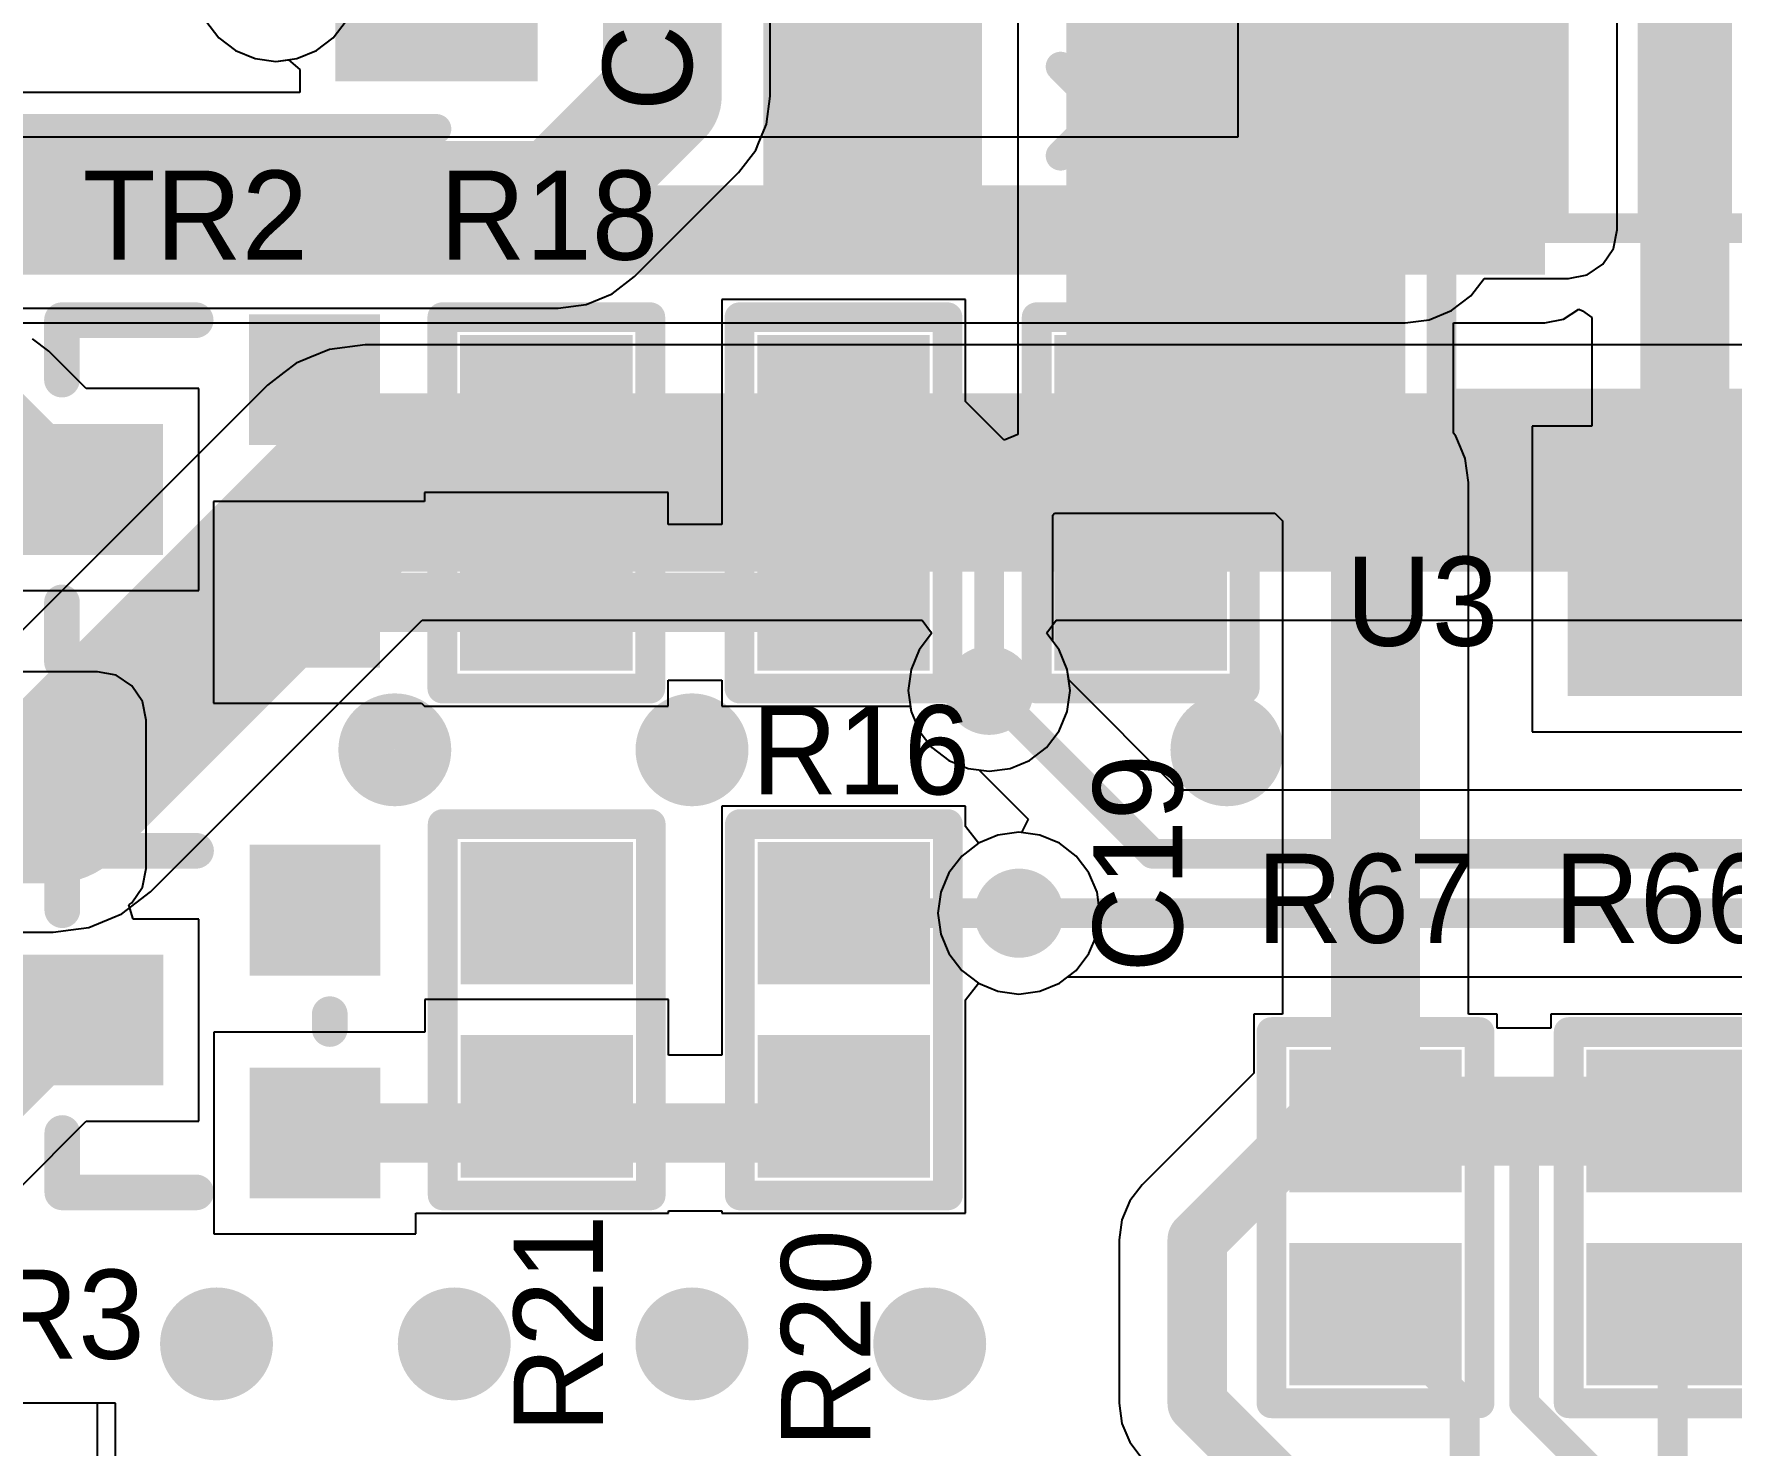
# Model space of a CAD drawing. Extents: x 1012 to 1122, y 1012 to 1122.
# Drawn here: x 1050.51 to 1065.01, y 1091.84 to 1103.91 of the extents above; entities that cross this region are included whole.
import ezdxf

# ---------------------------------------------------------------- set-up
doc = ezdxf.new("R2010")
doc.units = 0
doc.layers.get('0').update_dxf_attribs({"linetype": 'CONTINUOUS'})
for name, color, linetype in [('BOTTOMLAYER', 5, 'CONTINUOUS'), ('BOTTOMSOLDER', 6, 'CONTINUOUS'), ('MULTILAYER', 9, 'CONTINUOUS'), ('TOPLAYER', 1, 'CONTINUOUS'), ('TOPOVERLAY', 2, 'CONTINUOUS'), ('TOPPASTE', 8, 'CONTINUOUS'), ('TOPSOLDER', 216, 'CONTINUOUS')]:
    doc.layers.add(name, color=color, linetype=linetype)

# ---------------------------------------------------------------- blocks, each defined once
blk = doc.blocks.new('CC0603_31')
at = {"layer": 'TOPLAYER'}
for points in [[(-0.508, -0.635), (0.508, -0.635), (-0.508, 0.635), (0.508, 0.635)], [(1.143, -0.635), (2.159, -0.635), (1.143, 0.635), (2.159, 0.635)]]:
    blk.add_solid(points, dxfattribs=at)
at = {"layer": 'TOPOVERLAY', "const_width": 0.254}
for points in [[(-0.762, 0.889), (-0.762, -0.889)], [(-0.762, 0.889), (-0.508, 0.889)], [(-0.508, 0.889), (2.413, 0.889)], [(2.413, 0.889), (2.413, -0.889)], [(-0.762, -0.889), (2.413, -0.889)]]:
    blk.add_lwpolyline(points, dxfattribs=at)
at = {"layer": 'TOPOVERLAY', "const_width": 0.127}
for points in [[(-0.8255, 0.889, 1), (-0.6985, 0.889, 1)], [(-0.8255, 0.889, 1), (-0.6985, 0.889, 1)], [(-0.5715, 0.889, 1), (-0.4445, 0.889, 1)], [(-0.5715, 0.889, 1), (-0.4445, 0.889, 1)], [(2.3495, 0.889, 1), (2.4765, 0.889, 1)], [(2.3495, 0.889, 1), (2.4765, 0.889, 1)], [(-0.8255, -0.889, 1), (-0.6985, -0.889, 1)], [(-0.8255, -0.889, 1), (-0.6985, -0.889, 1)], [(2.3495, -0.889, 1), (2.4765, -0.889, 1)], [(2.3495, -0.889, 1), (2.4765, -0.889, 1)]]:
    blk.add_lwpolyline(points, format="xyb", close=True, dxfattribs=at)
at = {"layer": 'TOPPASTE'}
for points in [[(-0.508, -0.635), (0.508, -0.635), (-0.508, 0.635), (0.508, 0.635)], [(1.143, -0.635), (2.159, -0.635), (1.143, 0.635), (2.159, 0.635)]]:
    blk.add_solid(points, dxfattribs=at)
at = {"layer": 'TOPSOLDER'}
for points in [[(-0.6096, -0.7366), (0.6096, -0.7366), (-0.6096, 0.7366), (0.6096, 0.7366)], [(1.0414, -0.7366), (2.2606, -0.7366), (1.0414, 0.7366), (2.2606, 0.7366)]]:
    blk.add_solid(points, dxfattribs=at)
blk = doc.blocks.new('CA3216_32')
at = {"layer": 'TOPLAYER'}
for points in [[(-0.75, -0.75), (0.75, -0.75), (-0.75, 0.75), (0.75, 0.75)], [(2.044, -0.75), (3.544, -0.75), (2.044, 0.75), (3.544, 0.75)]]:
    blk.add_solid(points, dxfattribs=at)
at = {"layer": 'TOPOVERLAY', "const_width": 0.254}
for points in [[(-0.762, 1), (-1.016, 0.746)], [(0.762, 1), (-0.762, 1)], [(3.683, 1), (2.032, 1)], [(3.683, 1), (3.683, -1)], [(-1.016, 0.746), (-1.016, -0.746)], [(1.27, 0.381), (0.889, 0)], [(1.27, -0.381), (0.889, 0)], [(-0.762, -1), (-1.016, -0.746)], [(0.762, -1), (-0.762, -1)], [(3.683, -1), (2.032, -1)]]:
    blk.add_lwpolyline(points, dxfattribs=at)
at = {"layer": 'TOPOVERLAY', "const_width": 0.127}
for points in [[(-0.825, 1, 1), (-0.699, 1, 1)], [(-0.825, 1, 1), (-0.699, 1, 1)], [(0.699, 1, 1), (0.825, 1, 1)], [(1.968, 1, 1), (2.095, 1, 1)], [(3.619, 1, 1), (3.747, 1, 1)], [(3.619, 1, 1), (3.747, 1, 1)], [(-1.079, 0.746, 1), (-0.952, 0.746, 1)], [(-1.079, 0.746, 1), (-0.952, 0.746, 1)], [(1.206, 0.381, 1), (1.333, 0.381, 1)], [(0.825, 0, 1), (0.952, 0, 1)], [(0.825, 0, 1), (0.952, 0, 1)], [(1.206, -0.381, 1), (1.333, -0.381, 1)], [(-1.079, -0.746, 1), (-0.952, -0.746, 1)], [(-1.079, -0.746, 1), (-0.952, -0.746, 1)], [(-0.825, -1, 1), (-0.699, -1, 1)], [(-0.825, -1, 1), (-0.699, -1, 1)], [(0.699, -1, 1), (0.825, -1, 1)], [(1.968, -1, 1), (2.095, -1, 1)], [(3.619, -1, 1), (3.747, -1, 1)], [(3.619, -1, 1), (3.747, -1, 1)]]:
    blk.add_lwpolyline(points, format="xyb", close=True, dxfattribs=at)
at = {"layer": 'TOPPASTE'}
for points in [[(-0.75, -0.75), (0.75, -0.75), (-0.75, 0.75), (0.75, 0.75)], [(2.044, -0.75), (3.544, -0.75), (2.044, 0.75), (3.544, 0.75)]]:
    blk.add_solid(points, dxfattribs=at)
at = {"layer": 'TOPSOLDER'}
for points in [[(-0.852, -0.852), (0.852, -0.852), (-0.852, 0.852), (0.852, 0.852)], [(1.942, -0.852), (3.646, -0.852), (1.942, 0.852), (3.646, 0.852)]]:
    blk.add_solid(points, dxfattribs=at)
blk = doc.blocks.new('TO_252_124')
at = {"layer": 'TOPLAYER'}
for points in [[(0, 3.81), (5.08, 3.81), (0, 11.43), (5.08, 11.43)], [(-0.762, -0.762), (0.762, -0.762), (-0.762, 0.762), (0.762, 0.762)], [(1.778, -0.762), (3.302, -0.762), (1.778, 0.762), (3.302, 0.762)], [(4.318, -0.762), (5.842, -0.762), (4.318, 0.762), (5.842, 0.762)]]:
    blk.add_solid(points, dxfattribs=at)
at = {"layer": 'TOPOVERLAY', "const_width": 0.254}
for points in [[(-0.254, 12.192), (-1.27, 11.176)], [(-0.254, 12.192), (5.588, 12.192)], [(5.588, 12.192), (6.35, 11.43)], [(6.35, 11.43), (6.35, 0)], [(-1.27, 11.176), (-1.27, 0)]]:
    blk.add_lwpolyline(points, dxfattribs=at)
at = {"layer": 'TOPOVERLAY', "const_width": 0.127}
for points in [[(-0.3175, 12.192, 1), (-0.1905, 12.192, 1)], [(-0.3175, 12.192, 1), (-0.1905, 12.192, 1)], [(5.5245, 12.192, 1), (5.6515, 12.192, 1)], [(5.5245, 12.192, 1), (5.6515, 12.192, 1)], [(6.2865, 11.43, 1), (6.4135, 11.43, 1)], [(6.2865, 11.43, 1), (6.4135, 11.43, 1)], [(-1.3335, 11.176, 1), (-1.2065, 11.176, 1)], [(-1.3335, 11.176, 1), (-1.2065, 11.176, 1)], [(-1.3335, 0, 1), (-1.2065, 0, 1)], [(6.2865, 0, 1), (6.4135, 0, 1)]]:
    blk.add_lwpolyline(points, format="xyb", close=True, dxfattribs=at)
at = {"layer": 'TOPPASTE'}
for points in [[(0, 3.81), (5.08, 3.81), (0, 11.43), (5.08, 11.43)], [(-0.762, -0.762), (0.762, -0.762), (-0.762, 0.762), (0.762, 0.762)], [(1.778, -0.762), (3.302, -0.762), (1.778, 0.762), (3.302, 0.762)], [(4.318, -0.762), (5.842, -0.762), (4.318, 0.762), (5.842, 0.762)]]:
    blk.add_solid(points, dxfattribs=at)
at = {"layer": 'TOPSOLDER'}
for points in [[(-0.1016, 3.7084), (5.1816, 3.7084), (-0.1016, 11.5316), (5.1816, 11.5316)], [(-0.8636, -0.8636), (0.8636, -0.8636), (-0.8636, 0.8636), (0.8636, 0.8636)], [(1.6764, -0.8636), (3.4036, -0.8636), (1.6764, 0.8636), (3.4036, 0.8636)], [(4.2164, -0.8636), (5.9436, -0.8636), (4.2164, 0.8636), (5.9436, 0.8636)]]:
    blk.add_solid(points, dxfattribs=at)
blk = doc.blocks.new('CC0603_142')
at = {"layer": 'TOPLAYER'}
for points in [[(-0.508, -0.635), (0.508, -0.635), (-0.508, 0.635), (0.508, 0.635)], [(1.143, -0.635), (2.159, -0.635), (1.143, 0.635), (2.159, 0.635)]]:
    blk.add_solid(points, dxfattribs=at)
at = {"layer": 'TOPOVERLAY', "const_width": 0.254}
for points in [[(-0.762, 0.889), (-0.762, -0.889)], [(-0.762, 0.889), (-0.508, 0.889)], [(-0.508, 0.889), (2.413, 0.889)], [(2.413, 0.889), (2.413, -0.889)], [(-0.762, -0.889), (2.413, -0.889)]]:
    blk.add_lwpolyline(points, dxfattribs=at)
at = {"layer": 'TOPOVERLAY', "const_width": 0.127}
for points in [[(-0.8255, 0.889, 1), (-0.6985, 0.889, 1)], [(-0.8255, 0.889, 1), (-0.6985, 0.889, 1)], [(-0.5715, 0.889, 1), (-0.4445, 0.889, 1)], [(-0.5715, 0.889, 1), (-0.4445, 0.889, 1)], [(2.3495, 0.889, 1), (2.4765, 0.889, 1)], [(2.3495, 0.889, 1), (2.4765, 0.889, 1)], [(-0.8255, -0.889, 1), (-0.6985, -0.889, 1)], [(-0.8255, -0.889, 1), (-0.6985, -0.889, 1)], [(2.3495, -0.889, 1), (2.4765, -0.889, 1)], [(2.3495, -0.889, 1), (2.4765, -0.889, 1)]]:
    blk.add_lwpolyline(points, format="xyb", close=True, dxfattribs=at)
at = {"layer": 'TOPPASTE'}
for points in [[(-0.508, -0.635), (0.508, -0.635), (-0.508, 0.635), (0.508, 0.635)], [(1.143, -0.635), (2.159, -0.635), (1.143, 0.635), (2.159, 0.635)]]:
    blk.add_solid(points, dxfattribs=at)
at = {"layer": 'TOPSOLDER'}
for points in [[(-0.6096, -0.7366), (0.6096, -0.7366), (-0.6096, 0.7366), (0.6096, 0.7366)], [(1.0414, -0.7366), (2.2606, -0.7366), (1.0414, 0.7366), (2.2606, 0.7366)]]:
    blk.add_solid(points, dxfattribs=at)
blk = doc.blocks.new('CC0603_144')
at = {"layer": 'TOPLAYER'}
for points in [[(-0.508, -0.635), (0.508, -0.635), (-0.508, 0.635), (0.508, 0.635)], [(1.143, -0.635), (2.159, -0.635), (1.143, 0.635), (2.159, 0.635)]]:
    blk.add_solid(points, dxfattribs=at)
at = {"layer": 'TOPOVERLAY', "const_width": 0.254}
for points in [[(-0.762, -0.889), (-0.762, 0.889)], [(-0.508, 0.889), (-0.762, 0.889)], [(2.413, 0.889), (-0.508, 0.889)], [(2.413, -0.889), (2.413, 0.889)], [(2.413, -0.889), (-0.762, -0.889)]]:
    blk.add_lwpolyline(points, dxfattribs=at)
at = {"layer": 'TOPOVERLAY', "const_width": 0.127}
for points in [[(-0.8255, 0.889, 1), (-0.6985, 0.889, 1)], [(-0.8255, 0.889, 1), (-0.6985, 0.889, 1)], [(-0.5715, 0.889, 1), (-0.4445, 0.889, 1)], [(-0.5715, 0.889, 1), (-0.4445, 0.889, 1)], [(2.3495, 0.889, 1), (2.4765, 0.889, 1)], [(2.3495, 0.889, 1), (2.4765, 0.889, 1)], [(-0.8255, -0.889, 1), (-0.6985, -0.889, 1)], [(-0.8255, -0.889, 1), (-0.6985, -0.889, 1)], [(2.3495, -0.889, 1), (2.4765, -0.889, 1)], [(2.3495, -0.889, 1), (2.4765, -0.889, 1)]]:
    blk.add_lwpolyline(points, format="xyb", close=True, dxfattribs=at)
at = {"layer": 'TOPPASTE'}
for points in [[(-0.508, -0.635), (0.508, -0.635), (-0.508, 0.635), (0.508, 0.635)], [(1.143, -0.635), (2.159, -0.635), (1.143, 0.635), (2.159, 0.635)]]:
    blk.add_solid(points, dxfattribs=at)
at = {"layer": 'TOPSOLDER'}
for points in [[(-0.6096, -0.7366), (0.6096, -0.7366), (-0.6096, 0.7366), (0.6096, 0.7366)], [(1.0414, -0.7366), (2.2606, -0.7366), (1.0414, 0.7366), (2.2606, 0.7366)]]:
    blk.add_solid(points, dxfattribs=at)
blk = doc.blocks.new('CC0603_146')
at = {"layer": 'TOPLAYER'}
for points in [[(-0.508, -0.635), (0.508, -0.635), (-0.508, 0.635), (0.508, 0.635)], [(1.143, -0.635), (2.159, -0.635), (1.143, 0.635), (2.159, 0.635)]]:
    blk.add_solid(points, dxfattribs=at)
at = {"layer": 'TOPOVERLAY', "const_width": 0.254}
for points in [[(-0.762, 0.889), (-0.762, -0.889)], [(-0.762, 0.889), (-0.508, 0.889)], [(-0.508, 0.889), (2.413, 0.889)], [(2.413, 0.889), (2.413, -0.889)], [(-0.762, -0.889), (2.413, -0.889)]]:
    blk.add_lwpolyline(points, dxfattribs=at)
at = {"layer": 'TOPOVERLAY', "const_width": 0.127}
for points in [[(-0.8255, 0.889, 1), (-0.6985, 0.889, 1)], [(-0.8255, 0.889, 1), (-0.6985, 0.889, 1)], [(-0.5715, 0.889, 1), (-0.4445, 0.889, 1)], [(-0.5715, 0.889, 1), (-0.4445, 0.889, 1)], [(2.3495, 0.889, 1), (2.4765, 0.889, 1)], [(2.3495, 0.889, 1), (2.4765, 0.889, 1)], [(-0.8255, -0.889, 1), (-0.6985, -0.889, 1)], [(-0.8255, -0.889, 1), (-0.6985, -0.889, 1)], [(2.3495, -0.889, 1), (2.4765, -0.889, 1)], [(2.3495, -0.889, 1), (2.4765, -0.889, 1)]]:
    blk.add_lwpolyline(points, format="xyb", close=True, dxfattribs=at)
at = {"layer": 'TOPPASTE'}
for points in [[(-0.508, -0.635), (0.508, -0.635), (-0.508, 0.635), (0.508, 0.635)], [(1.143, -0.635), (2.159, -0.635), (1.143, 0.635), (2.159, 0.635)]]:
    blk.add_solid(points, dxfattribs=at)
at = {"layer": 'TOPSOLDER'}
for points in [[(-0.6096, -0.7366), (0.6096, -0.7366), (-0.6096, 0.7366), (0.6096, 0.7366)], [(1.0414, -0.7366), (2.2606, -0.7366), (1.0414, 0.7366), (2.2606, 0.7366)]]:
    blk.add_solid(points, dxfattribs=at)
blk = doc.blocks.new('CC0603_147')
at = {"layer": 'TOPLAYER'}
for points in [[(-0.508, -0.635), (0.508, -0.635), (-0.508, 0.635), (0.508, 0.635)], [(1.143, -0.635), (2.159, -0.635), (1.143, 0.635), (2.159, 0.635)]]:
    blk.add_solid(points, dxfattribs=at)
at = {"layer": 'TOPOVERLAY', "const_width": 0.254}
for points in [[(-0.508, 0.889), (-0.762, 0.889)], [(-0.762, -0.889), (-0.762, 0.889)], [(2.413, 0.889), (-0.508, 0.889)], [(2.413, -0.889), (2.413, 0.889)], [(2.413, -0.889), (-0.762, -0.889)]]:
    blk.add_lwpolyline(points, dxfattribs=at)
at = {"layer": 'TOPOVERLAY', "const_width": 0.127}
for points in [[(-0.8255, 0.889, 1), (-0.6985, 0.889, 1)], [(-0.8255, 0.889, 1), (-0.6985, 0.889, 1)], [(-0.5715, 0.889, 1), (-0.4445, 0.889, 1)], [(-0.5715, 0.889, 1), (-0.4445, 0.889, 1)], [(2.3495, 0.889, 1), (2.4765, 0.889, 1)], [(2.3495, 0.889, 1), (2.4765, 0.889, 1)], [(-0.8255, -0.889, 1), (-0.6985, -0.889, 1)], [(-0.8255, -0.889, 1), (-0.6985, -0.889, 1)], [(2.3495, -0.889, 1), (2.4765, -0.889, 1)], [(2.3495, -0.889, 1), (2.4765, -0.889, 1)]]:
    blk.add_lwpolyline(points, format="xyb", close=True, dxfattribs=at)
at = {"layer": 'TOPPASTE'}
for points in [[(-0.508, -0.635), (0.508, -0.635), (-0.508, 0.635), (0.508, 0.635)], [(1.143, -0.635), (2.159, -0.635), (1.143, 0.635), (2.159, 0.635)]]:
    blk.add_solid(points, dxfattribs=at)
at = {"layer": 'TOPSOLDER'}
for points in [[(-0.6096, -0.7366), (0.6096, -0.7366), (-0.6096, 0.7366), (0.6096, 0.7366)], [(1.0414, -0.7366), (2.2606, -0.7366), (1.0414, 0.7366), (2.2606, 0.7366)]]:
    blk.add_solid(points, dxfattribs=at)
blk = doc.blocks.new('CC0603_191')
at = {"layer": 'TOPLAYER'}
for points in [[(-0.508, -0.635), (0.508, -0.635), (-0.508, 0.635), (0.508, 0.635)], [(1.143, -0.635), (2.159, -0.635), (1.143, 0.635), (2.159, 0.635)]]:
    blk.add_solid(points, dxfattribs=at)
at = {"layer": 'TOPOVERLAY', "const_width": 0.254}
for points in [[(-0.762, -0.889), (-0.762, 0.889)], [(-0.508, 0.889), (-0.762, 0.889)], [(2.413, 0.889), (-0.508, 0.889)], [(2.413, -0.889), (2.413, 0.889)], [(2.413, -0.889), (-0.762, -0.889)]]:
    blk.add_lwpolyline(points, dxfattribs=at)
at = {"layer": 'TOPOVERLAY', "const_width": 0.127}
for points in [[(-0.8255, 0.889, 1), (-0.6985, 0.889, 1)], [(-0.8255, 0.889, 1), (-0.6985, 0.889, 1)], [(-0.5715, 0.889, 1), (-0.4445, 0.889, 1)], [(-0.5715, 0.889, 1), (-0.4445, 0.889, 1)], [(2.3495, 0.889, 1), (2.4765, 0.889, 1)], [(2.3495, 0.889, 1), (2.4765, 0.889, 1)], [(-0.8255, -0.889, 1), (-0.6985, -0.889, 1)], [(-0.8255, -0.889, 1), (-0.6985, -0.889, 1)], [(2.3495, -0.889, 1), (2.4765, -0.889, 1)], [(2.3495, -0.889, 1), (2.4765, -0.889, 1)]]:
    blk.add_lwpolyline(points, format="xyb", close=True, dxfattribs=at)
at = {"layer": 'TOPPASTE'}
for points in [[(-0.508, -0.635), (0.508, -0.635), (-0.508, 0.635), (0.508, 0.635)], [(1.143, -0.635), (2.159, -0.635), (1.143, 0.635), (2.159, 0.635)]]:
    blk.add_solid(points, dxfattribs=at)
at = {"layer": 'TOPSOLDER'}
for points in [[(-0.6096, -0.7366), (0.6096, -0.7366), (-0.6096, 0.7366), (0.6096, 0.7366)], [(1.0414, -0.7366), (2.2606, -0.7366), (1.0414, 0.7366), (2.2606, 0.7366)]]:
    blk.add_solid(points, dxfattribs=at)
blk = doc.blocks.new('CC0603_192')
at = {"layer": 'TOPLAYER'}
for points in [[(-0.508, -0.635), (0.508, -0.635), (-0.508, 0.635), (0.508, 0.635)], [(1.143, -0.635), (2.159, -0.635), (1.143, 0.635), (2.159, 0.635)]]:
    blk.add_solid(points, dxfattribs=at)
at = {"layer": 'TOPOVERLAY', "const_width": 0.254}
for points in [[(-0.762, 0.889), (-0.762, -0.889)], [(-0.762, 0.889), (-0.508, 0.889)], [(-0.508, 0.889), (2.413, 0.889)], [(2.413, 0.889), (2.413, -0.889)], [(-0.762, -0.889), (2.413, -0.889)]]:
    blk.add_lwpolyline(points, dxfattribs=at)
at = {"layer": 'TOPOVERLAY', "const_width": 0.127}
for points in [[(-0.8255, 0.889, 1), (-0.6985, 0.889, 1)], [(-0.8255, 0.889, 1), (-0.6985, 0.889, 1)], [(-0.5715, 0.889, 1), (-0.4445, 0.889, 1)], [(-0.5715, 0.889, 1), (-0.4445, 0.889, 1)], [(2.3495, 0.889, 1), (2.4765, 0.889, 1)], [(2.3495, 0.889, 1), (2.4765, 0.889, 1)], [(-0.8255, -0.889, 1), (-0.6985, -0.889, 1)], [(-0.8255, -0.889, 1), (-0.6985, -0.889, 1)], [(2.3495, -0.889, 1), (2.4765, -0.889, 1)], [(2.3495, -0.889, 1), (2.4765, -0.889, 1)]]:
    blk.add_lwpolyline(points, format="xyb", close=True, dxfattribs=at)
at = {"layer": 'TOPPASTE'}
for points in [[(-0.508, -0.635), (0.508, -0.635), (-0.508, 0.635), (0.508, 0.635)], [(1.143, -0.635), (2.159, -0.635), (1.143, 0.635), (2.159, 0.635)]]:
    blk.add_solid(points, dxfattribs=at)
at = {"layer": 'TOPSOLDER'}
for points in [[(-0.6096, -0.7366), (0.6096, -0.7366), (-0.6096, 0.7366), (0.6096, 0.7366)], [(1.0414, -0.7366), (2.2606, -0.7366), (1.0414, 0.7366), (2.2606, 0.7366)]]:
    blk.add_solid(points, dxfattribs=at)
blk = doc.blocks.new('SOT_23W_230')
at = {"layer": 'TOPLAYER'}
for points in [[(0.508, 1.397), (1.422, 1.397), (0.508, 2.667), (1.422, 2.667)], [(-0.457, -0.457), (0.457, -0.457), (-0.457, 0.457), (0.457, 0.457)], [(1.448, -0.457), (2.362, -0.457), (1.448, 0.457), (2.362, 0.457)]]:
    blk.add_solid(points, dxfattribs=at)
at = {"layer": 'TOPOVERLAY', "const_width": 0.305}
for points in [[(-0.508, 2.159), (-0.508, 1.016)], [(-0.508, 2.159), (0, 2.159)], [(1.905, 2.159), (2.413, 2.159)], [(2.413, 2.159), (2.413, 1.016)], [(0.889, -0.127), (1.016, -0.127)]]:
    blk.add_lwpolyline(points, dxfattribs=at)
at = {"layer": 'TOPOVERLAY', "const_width": 0.152}
for points in [[(-0.585, 2.159, 1), (-0.432, 2.159, 1)], [(-0.585, 2.159, 1), (-0.432, 2.159, 1)], [(-0.077, 2.159, 1), (0.076, 2.159, 1)], [(1.828, 2.159, 1), (1.981, 2.159, 1)], [(2.336, 2.159, 1), (2.489, 2.159, 1)], [(2.336, 2.159, 1), (2.489, 2.159, 1)], [(-0.585, 1.016, 1), (-0.432, 1.016, 1)], [(2.336, 1.016, 1), (2.489, 1.016, 1)], [(0.812, -0.127, 1), (0.965, -0.127, 1)], [(0.939, -0.127, 1), (1.092, -0.127, 1)]]:
    blk.add_lwpolyline(points, format="xyb", close=True, dxfattribs=at)
at = {"layer": 'TOPPASTE'}
for points in [[(0.508, 1.397), (1.422, 1.397), (0.508, 2.667), (1.422, 2.667)], [(-0.457, -0.457), (0.457, -0.457), (-0.457, 0.457), (0.457, 0.457)], [(1.448, -0.457), (2.362, -0.457), (1.448, 0.457), (2.362, 0.457)]]:
    blk.add_solid(points, dxfattribs=at)
at = {"layer": 'TOPSOLDER'}
for points in [[(0.406, 1.295), (1.524, 1.295), (0.406, 2.769), (1.524, 2.769)], [(-0.559, -0.559), (0.559, -0.559), (-0.559, 0.559), (0.559, 0.559)], [(1.346, -0.559), (2.464, -0.559), (1.346, 0.559), (2.464, 0.559)]]:
    blk.add_solid(points, dxfattribs=at)
blk = doc.blocks.new('SOT_23W_231')
at = {"layer": 'TOPLAYER'}
for points in [[(0.508, 1.397), (1.422, 1.397), (0.508, 2.667), (1.422, 2.667)], [(-0.457, -0.457), (0.457, -0.457), (-0.457, 0.457), (0.457, 0.457)], [(1.448, -0.457), (2.362, -0.457), (1.448, 0.457), (2.362, 0.457)]]:
    blk.add_solid(points, dxfattribs=at)
at = {"layer": 'TOPOVERLAY', "const_width": 0.305}
for points in [[(-0.508, 2.159), (-0.508, 1.016)], [(-0.508, 2.159), (0, 2.159)], [(1.905, 2.159), (2.413, 2.159)], [(2.413, 2.159), (2.413, 1.016)], [(0.889, -0.127), (1.016, -0.127)]]:
    blk.add_lwpolyline(points, dxfattribs=at)
at = {"layer": 'TOPOVERLAY', "const_width": 0.152}
for points in [[(-0.585, 2.159, 1), (-0.432, 2.159, 1)], [(-0.585, 2.159, 1), (-0.432, 2.159, 1)], [(-0.077, 2.159, 1), (0.076, 2.159, 1)], [(1.828, 2.159, 1), (1.981, 2.159, 1)], [(2.336, 2.159, 1), (2.489, 2.159, 1)], [(2.336, 2.159, 1), (2.489, 2.159, 1)], [(-0.585, 1.016, 1), (-0.432, 1.016, 1)], [(2.336, 1.016, 1), (2.489, 1.016, 1)], [(0.812, -0.127, 1), (0.965, -0.127, 1)], [(0.939, -0.127, 1), (1.092, -0.127, 1)]]:
    blk.add_lwpolyline(points, format="xyb", close=True, dxfattribs=at)
at = {"layer": 'TOPPASTE'}
for points in [[(0.508, 1.397), (1.422, 1.397), (0.508, 2.667), (1.422, 2.667)], [(-0.457, -0.457), (0.457, -0.457), (-0.457, 0.457), (0.457, 0.457)], [(1.448, -0.457), (2.362, -0.457), (1.448, 0.457), (2.362, 0.457)]]:
    blk.add_solid(points, dxfattribs=at)
at = {"layer": 'TOPSOLDER'}
for points in [[(0.406, 1.295), (1.524, 1.295), (0.406, 2.769), (1.524, 2.769)], [(-0.559, -0.559), (0.559, -0.559), (-0.559, 0.559), (0.559, 0.559)], [(1.346, -0.559), (2.464, -0.559), (1.346, 0.559), (2.464, 0.559)]]:
    blk.add_solid(points, dxfattribs=at)
blk = doc.blocks.new('SOT_89_234')
at = {"layer": 'TOPLAYER'}
for points in [[(2.32, 4.9), (0.52, 4.9), (2.32, 3.1), (0.52, 3.1)], [(0.3, 0.8), (-0.3, 0.8), (0.3, -0.8), (-0.3, -0.8)], [(1.72, 0.8), (1.12, 0.8), (1.72, -0.8), (1.12, -0.8)], [(3.22, 0.8), (2.62, 0.8), (3.22, -0.8), (2.62, -0.8)]]:
    blk.add_solid(points, dxfattribs=at)
at = {"layer": 'TOPOVERLAY', "const_width": 0.254}
for points in [[(-0.5, 2.5), (-0.5, 1)], [(3.5, 2.5), (-0.5, 2.5)], [(3.5, 2.5), (3.5, 1)], [(3.5, 1), (-0.5, 1)]]:
    blk.add_lwpolyline(points, dxfattribs=at)
at = {"layer": 'TOPOVERLAY', "const_width": 0.127}
for points in [[(-0.563, 2.5, 1), (-0.436, 2.5, 1)], [(-0.563, 2.5, 1), (-0.436, 2.5, 1)], [(3.436, 2.5, 1), (3.563, 2.5, 1)], [(3.436, 2.5, 1), (3.563, 2.5, 1)], [(-0.563, 1, 1), (-0.436, 1, 1)], [(-0.563, 1, 1), (-0.436, 1, 1)], [(3.436, 1, 1), (3.563, 1, 1)], [(3.436, 1, 1), (3.563, 1, 1)]]:
    blk.add_lwpolyline(points, format="xyb", close=True, dxfattribs=at)
at = {"layer": 'TOPPASTE'}
for points in [[(2.32, 4.9), (0.52, 4.9), (2.32, 3.1), (0.52, 3.1)], [(0.3, 0.8), (-0.3, 0.8), (0.3, -0.8), (-0.3, -0.8)], [(1.72, 0.8), (1.12, 0.8), (1.72, -0.8), (1.12, -0.8)], [(3.22, 0.8), (2.62, 0.8), (3.22, -0.8), (2.62, -0.8)]]:
    blk.add_solid(points, dxfattribs=at)
at = {"layer": 'TOPSOLDER'}
for points in [[(2.422, 5.002), (0.418, 5.002), (2.422, 2.998), (0.418, 2.998)], [(0.402, 0.902), (-0.402, 0.902), (0.402, -0.902), (-0.402, -0.902)], [(1.822, 0.902), (1.018, 0.902), (1.822, -0.902), (1.018, -0.902)], [(3.322, 0.902), (2.518, 0.902), (3.322, -0.902), (2.518, -0.902)]]:
    blk.add_solid(points, dxfattribs=at)

msp = doc.modelspace()

# ---------------------------------------------------------------- linework, layer by layer
at = {"layer": 'BOTTOMLAYER'}
for p, q in [((1051.977, 1104.021), (1052.087, 1103.877)), ((1053.065, 1103.877), (1053.175, 1104.021)), ((1060.798, 1104.062), (1060.798, 1103.027)), ((1064.039, 1102.233), (1064.039, 1104.062)), ((1052.087, 1103.877), (1052.23, 1103.768)), ((1052.922, 1103.768), (1053.065, 1103.877)), ((1052.23, 1103.768), (1052.397, 1103.698)), ((1052.755, 1103.698), (1052.922, 1103.768)), ((1052.397, 1103.698), (1052.576, 1103.675)), ((1052.576, 1103.675), (1052.755, 1103.698)), ((1060.798, 1103.027), (1021.232, 1103.027)), ((1064.008, 1102.074), (1064.039, 1102.233)), ((1063.918, 1101.94), (1064.008, 1102.074)), ((1063.625, 1101.819), (1063.784, 1101.85)), ((1063.784, 1101.85), (1063.918, 1101.94)), ((1062.79, 1101.671), (1062.903, 1101.819)), ((1062.903, 1101.819), (1063.625, 1101.819)), ((1062.625, 1101.545), (1062.79, 1101.671)), ((1021.561, 1101.439), (1062.228, 1101.439)), ((1062.228, 1101.439), (1062.434, 1101.466)), ((1062.434, 1101.466), (1062.625, 1101.545)), ((1052.866, 1101.143), (1052.749, 1101.095)), ((1053.033, 1101.212), (1052.866, 1101.143)), ((1053.338, 1101.252), (1053.033, 1101.212)), ((1074.643, 1101.252), (1053.338, 1101.252)), ((1052.643, 1101.013), (1052.505, 1100.907)), ((1052.749, 1101.095), (1052.643, 1101.013)), ((1052.505, 1100.907), (1050.183, 1098.585)), ((1052.505, 1100.907), (1052.505, 1100.907)), ((1051.504, 1096.574), (1053.826, 1098.896)), ((1053.826, 1098.896), (1058.098, 1098.896)), ((1058.098, 1098.896), (1058.171, 1098.801)), ((1058.171, 1098.801), (1058.18, 1098.782)), ((1059.164, 1098.782), (1059.173, 1098.801)), ((1059.173, 1098.801), (1059.246, 1098.896)), ((1059.246, 1098.896), (1075.131, 1098.896)), ((1058.18, 1098.782), (1058.073, 1098.642)), ((1059.271, 1098.642), (1059.164, 1098.782)), ((1058.073, 1098.642), (1058.004, 1098.475)), ((1059.34, 1098.475), (1059.271, 1098.642)), ((1058.004, 1098.475), (1057.98, 1098.296)), ((1059.352, 1098.385), (1059.34, 1098.475)), ((1060.294, 1097.443), (1059.352, 1098.385)), ((1057.98, 1098.296), (1058.004, 1098.117)), ((1058.004, 1098.117), (1058.073, 1097.95)), ((1058.073, 1097.95), (1058.183, 1097.807)), ((1058.183, 1097.807), (1058.326, 1097.697)), ((1058.326, 1097.697), (1058.493, 1097.628)), ((1058.493, 1097.628), (1058.583, 1097.616)), ((1058.583, 1097.616), (1059.005, 1097.194)), ((1070.737, 1097.443), (1060.294, 1097.443)), ((1058.747, 1097.059), (1058.58, 1096.99)), ((1058.926, 1097.083), (1058.747, 1097.059)), ((1058.949, 1097.08), (1058.926, 1097.083)), ((1059.005, 1097.194), (1058.949, 1097.08)), ((1058.58, 1096.99), (1058.437, 1096.88)), ((1058.437, 1096.88), (1058.327, 1096.737)), ((1058.327, 1096.737), (1058.258, 1096.57)), ((1051.26, 1096.386), (1051.504, 1096.574)), ((1058.258, 1096.57), (1058.234, 1096.391)), ((1050.976, 1096.269), (1051.177, 1096.352)), ((1051.177, 1096.352), (1051.26, 1096.386)), ((1058.234, 1096.391), (1058.258, 1096.212)), ((1046.48, 1096.229), (1050.671, 1096.229)), ((1050.671, 1096.229), (1050.824, 1096.249)), ((1050.671, 1096.229), (1050.671, 1096.229)), ((1050.824, 1096.249), (1050.976, 1096.269)), ((1058.258, 1096.212), (1058.327, 1096.045)), ((1058.327, 1096.045), (1058.437, 1095.902)), ((1058.437, 1095.902), (1058.58, 1095.792)), ((1058.58, 1095.792), (1058.747, 1095.723)), ((1059.105, 1095.723), (1059.272, 1095.792)), ((1059.272, 1095.792), (1059.344, 1095.847)), ((1059.344, 1095.847), (1070.004, 1095.847)), ((1058.747, 1095.723), (1058.926, 1095.699)), ((1058.926, 1095.699), (1059.105, 1095.723)), ((1051.206, 1092.2), (1036.48, 1092.2)), ((1051.206, 1079.536), (1051.206, 1092.2))]:
    msp.add_line(p, q, dxfattribs=at)
for points, const_width in [([(1062.088, 1103.376, 1), (1062.368, 1103.376, 1)], 0.279), ([(1062.037, 1102.233, 1), (1062.418, 1102.233, 1)], 0.381), ([(1052.957, 1100.074, 1), (1053.719, 1100.074, 1)], 0.762), ([(1052.957, 1100.074, 1), (1053.719, 1100.074, 1)], 0.762), ([(1058.532, 1098.296, 1), (1058.812, 1098.296, 1)], 0.279), ([(1058.609, 1098.296, 1), (1058.736, 1098.296, 1)], 0.127), ([(1050.29, 1097.407, 1), (1051.052, 1097.407, 1)], 0.762), ([(1050.29, 1097.407, 1), (1051.052, 1097.407, 1)], 0.762), ([(1053.401, 1097.788, 1), (1053.783, 1097.788, 1)], 0.381), ([(1055.941, 1097.788, 1), (1056.322, 1097.788, 1)], 0.381), ([(1060.514, 1097.788, 1), (1060.895, 1097.788, 1)], 0.381), ([(1060.005, 1096.899, 1), (1060.132, 1096.899, 1)], 0.127), ([(1060.005, 1096.899, 1), (1060.132, 1096.899, 1)], 0.127), ([(1058.786, 1096.391, 1), (1059.066, 1096.391, 1)], 0.279), ([(1058.862, 1096.391, 1), (1058.989, 1096.391, 1)], 0.127), ([(1051.878, 1092.708, 1), (1052.258, 1092.708, 1)], 0.381), ([(1053.909, 1092.708, 1), (1054.291, 1092.708, 1)], 0.381), ([(1055.941, 1092.708, 1), (1056.322, 1092.708, 1)], 0.381), ([(1057.974, 1092.708, 1), (1058.354, 1092.708, 1)], 0.381)]:
    msp.add_lwpolyline(points, format="xyb", close=True, dxfattribs=dict(at, const_width=const_width))
for points, const_width in [([(1021.232, 1102.233), (1062.228, 1102.233)], 0.762), ([(1050.671, 1097.407), (1053.338, 1100.074)], 1.524), ([(1053.338, 1100.074), (1075.131, 1100.074)], 1.524), ([(1058.672, 1098.296), (1060.069, 1096.899)], 0.254), ([(1046.48, 1097.407), (1050.671, 1097.407)], 1.524), ([(1060.069, 1096.899), (1070.737, 1096.899)], 0.254), ([(1058.926, 1096.391), (1070.229, 1096.391)], 0.254)]:
    msp.add_lwpolyline(points, dxfattribs=dict(at, const_width=const_width))
msp.add_solid([(1061.212, 1102.233), (1063.625, 1102.233), (1061.212, 1104.062), (1063.625, 1104.062)], dxfattribs=at)
at = {"layer": 'BOTTOMSOLDER'}
for points, const_width in [([(1062.037, 1103.376, 1), (1062.418, 1103.376, 1)], 0.381), ([(1058.482, 1098.296, 1), (1058.862, 1098.296, 1)], 0.381), ([(1053.351, 1097.788, 1), (1053.833, 1097.788, 1)], 0.483), ([(1055.891, 1097.788, 1), (1056.373, 1097.788, 1)], 0.483), ([(1060.463, 1097.788, 1), (1060.945, 1097.788, 1)], 0.483), ([(1058.736, 1096.391, 1), (1059.117, 1096.391, 1)], 0.381), ([(1051.827, 1092.708, 1), (1052.309, 1092.708, 1)], 0.483), ([(1053.859, 1092.708, 1), (1054.341, 1092.708, 1)], 0.483), ([(1055.891, 1092.708, 1), (1056.373, 1092.708, 1)], 0.483), ([(1057.923, 1092.708, 1), (1058.405, 1092.708, 1)], 0.483)]:
    msp.add_lwpolyline(points, format="xyb", close=True, dxfattribs=dict(at, const_width=const_width))
at = {"layer": 'MULTILAYER'}
for points, const_width in [([(1062.088, 1103.376, 1), (1062.368, 1103.376, 1)], 0.279), ([(1058.532, 1098.296, 1), (1058.812, 1098.296, 1)], 0.279), ([(1053.401, 1097.788, 1), (1053.783, 1097.788, 1)], 0.381), ([(1055.941, 1097.788, 1), (1056.322, 1097.788, 1)], 0.381), ([(1060.514, 1097.788, 1), (1060.895, 1097.788, 1)], 0.381), ([(1058.786, 1096.391, 1), (1059.066, 1096.391, 1)], 0.279), ([(1051.878, 1092.708, 1), (1052.258, 1092.708, 1)], 0.381), ([(1053.909, 1092.708, 1), (1054.291, 1092.708, 1)], 0.381), ([(1055.941, 1092.708, 1), (1056.322, 1092.708, 1)], 0.381), ([(1057.974, 1092.708, 1), (1058.354, 1092.708, 1)], 0.381)]:
    msp.add_lwpolyline(points, format="xyb", close=True, dxfattribs=dict(at, const_width=const_width))
at = {"layer": 'TOPLAYER'}
for p, q in [((1056.8, 1103.376), (1056.8, 1104.849)), ((1051.977, 1104.021), (1052.087, 1103.877)), ((1058.918, 1104.062), (1058.918, 1100.484)), ((1052.087, 1103.877), (1052.23, 1103.768)), ((1052.23, 1103.768), (1052.397, 1103.698)), ((1052.397, 1103.698), (1052.576, 1103.675)), ((1052.576, 1103.675), (1052.684, 1103.689)), ((1052.684, 1103.689), (1052.779, 1103.605)), ((1052.779, 1103.605), (1052.779, 1103.409)), ((1052.779, 1103.409), (1047.623, 1103.409)), ((1056.769, 1103.137), (1056.8, 1103.376)), ((1056.8, 1103.376), (1056.8, 1103.376)), ((1056.704, 1102.98), (1056.769, 1103.137)), ((1056.53, 1102.724), (1056.677, 1102.915)), ((1056.677, 1102.915), (1056.704, 1102.98)), ((1055.641, 1101.835), (1056.53, 1102.724)), ((1055.45, 1101.688), (1055.641, 1101.835)), ((1049.757, 1101.565), (1054.989, 1101.565)), ((1054.989, 1101.565), (1055.228, 1101.596)), ((1055.228, 1101.596), (1055.45, 1101.688)), ((1058.469, 1101.639), (1056.386, 1101.639)), ((1056.386, 1101.639), (1056.386, 1099.811)), ((1058.469, 1100.767), (1058.469, 1101.639)), ((1063.58, 1101.469), (1063.712, 1101.557)), ((1063.712, 1101.557), (1063.742, 1101.541)), ((1062.642, 1100.496), (1062.642, 1101.438)), ((1062.642, 1101.438), (1063.422, 1101.438)), ((1063.422, 1101.438), (1063.58, 1101.469)), ((1063.742, 1101.541), (1063.824, 1101.486)), ((1063.824, 1101.486), (1063.824, 1100.555)), ((1050.634, 1101.196), (1050.496, 1101.302)), ((1050.953, 1100.877), (1050.634, 1101.196)), ((1051.916, 1100.877), (1050.953, 1100.877)), ((1051.916, 1099.151), (1051.916, 1100.877)), ((1058.801, 1100.435), (1058.469, 1100.767)), ((1063.824, 1100.555), (1063.312, 1100.555)), ((1063.312, 1100.555), (1063.312, 1097.943)), ((1058.918, 1100.484), (1058.801, 1100.435)), ((1062.662, 1100.471), (1062.642, 1100.496)), ((1062.701, 1100.375), (1062.662, 1100.471)), ((1062.741, 1100.28), (1062.701, 1100.375)), ((1062.755, 1100.177), (1062.741, 1100.28)), ((1062.768, 1100.074), (1062.755, 1100.177)), ((1055.929, 1099.988), (1053.846, 1099.988)), ((1053.846, 1099.988), (1053.846, 1099.912)), ((1055.929, 1099.715), (1055.929, 1099.988)), ((1062.768, 1095.527), (1062.768, 1100.074)), ((1062.768, 1100.074), (1062.768, 1100.074)), ((1053.77, 1099.912), (1052.043, 1099.912)), ((1052.043, 1099.912), (1052.043, 1098.186)), ((1053.846, 1099.912), (1053.77, 1099.912)), ((1053.77, 1099.912), (1053.77, 1099.912)), ((1056.386, 1099.811), (1056.386, 1099.715)), ((1059.216, 1099.795), (1059.229, 1099.811)), ((1059.229, 1099.811), (1061.009, 1099.811)), ((1061.009, 1099.811), (1061.009, 1099.812)), ((1061.009, 1099.812), (1061.113, 1099.812)), ((1061.113, 1099.812), (1061.18, 1099.745)), ((1056.386, 1099.715), (1055.929, 1099.715)), ((1059.216, 1098.714), (1059.216, 1099.795)), ((1061.18, 1099.745), (1061.18, 1095.527)), ((1049.833, 1099.151), (1051.916, 1099.151)), ((1059.271, 1098.642), (1059.216, 1098.714)), ((1059.34, 1098.475), (1059.271, 1098.642)), ((1051.052, 1098.456), (1049.757, 1098.456)), ((1051.211, 1098.425), (1051.052, 1098.456)), ((1051.345, 1098.335), (1051.211, 1098.425)), ((1055.929, 1098.16), (1055.929, 1098.383)), ((1055.929, 1098.383), (1056.386, 1098.383)), ((1056.386, 1098.383), (1056.386, 1098.16)), ((1059.364, 1098.296), (1059.34, 1098.475)), ((1051.435, 1098.201), (1051.345, 1098.335)), ((1059.34, 1098.117), (1059.364, 1098.296)), ((1051.466, 1098.042), (1051.435, 1098.201)), ((1052.043, 1098.186), (1053.77, 1098.186)), ((1053.77, 1098.186), (1053.77, 1098.186)), ((1053.77, 1098.186), (1053.82, 1098.186)), ((1053.82, 1098.186), (1053.846, 1098.16)), ((1053.846, 1098.16), (1053.846, 1098.16)), ((1053.846, 1098.16), (1055.929, 1098.16)), ((1056.386, 1098.16), (1057.998, 1098.16)), ((1057.998, 1098.16), (1058.004, 1098.117)), ((1058.004, 1098.117), (1058.073, 1097.95)), ((1059.271, 1097.95), (1059.34, 1098.117)), ((1051.466, 1096.772), (1051.466, 1098.042)), ((1058.073, 1097.95), (1058.183, 1097.807)), ((1059.161, 1097.807), (1059.271, 1097.95)), ((1063.312, 1097.943), (1065.924, 1097.943)), ((1058.183, 1097.807), (1058.326, 1097.697)), ((1059.018, 1097.697), (1059.161, 1097.807)), ((1058.326, 1097.697), (1058.493, 1097.628)), ((1058.851, 1097.628), (1059.018, 1097.697)), ((1058.493, 1097.628), (1058.672, 1097.604)), ((1058.672, 1097.604), (1058.851, 1097.628)), ((1058.471, 1097.305), (1056.388, 1097.305)), ((1056.388, 1097.305), (1056.388, 1095.477)), ((1058.471, 1097.132), (1058.471, 1097.305)), ((1058.58, 1096.99), (1058.471, 1097.132)), ((1058.747, 1097.059), (1058.58, 1096.99)), ((1058.926, 1097.083), (1058.747, 1097.059)), ((1059.105, 1097.059), (1058.926, 1097.083)), ((1059.272, 1096.99), (1059.105, 1097.059)), ((1059.415, 1096.88), (1059.272, 1096.99)), ((1051.435, 1096.613), (1051.466, 1096.772)), ((1059.525, 1096.737), (1059.415, 1096.88)), ((1059.594, 1096.57), (1059.525, 1096.737)), ((1051.319, 1096.462), (1051.345, 1096.479)), ((1051.345, 1096.479), (1051.435, 1096.613)), ((1059.618, 1096.391), (1059.594, 1096.57)), ((1051.356, 1096.34), (1051.319, 1096.462)), ((1051.918, 1096.34), (1051.356, 1096.34)), ((1051.918, 1094.613), (1051.918, 1096.34)), ((1059.594, 1096.212), (1059.618, 1096.391)), ((1059.525, 1096.045), (1059.594, 1096.212)), ((1059.415, 1095.902), (1059.525, 1096.045)), ((1059.272, 1095.792), (1059.415, 1095.902)), ((1058.471, 1095.65), (1058.58, 1095.792)), ((1058.58, 1095.792), (1058.747, 1095.723)), ((1059.105, 1095.723), (1059.272, 1095.792)), ((1055.931, 1095.654), (1053.848, 1095.654)), ((1053.848, 1095.654), (1053.848, 1095.375)), ((1055.931, 1095.178), (1055.931, 1095.654)), ((1058.471, 1095.477), (1058.471, 1095.65)), ((1058.747, 1095.723), (1058.926, 1095.699)), ((1058.926, 1095.699), (1059.105, 1095.723)), ((1056.388, 1095.477), (1056.388, 1095.178)), ((1058.471, 1093.826), (1058.471, 1095.477)), ((1061.18, 1095.527), (1060.933, 1095.527)), ((1060.933, 1095.527), (1060.933, 1095.022)), ((1063.015, 1095.527), (1062.768, 1095.527)), ((1063.015, 1095.407), (1063.015, 1095.527)), ((1065.555, 1095.527), (1063.473, 1095.527)), ((1063.473, 1095.527), (1063.473, 1095.407)), ((1053.772, 1095.375), (1052.045, 1095.375)), ((1052.045, 1095.375), (1052.045, 1093.648)), ((1053.848, 1095.375), (1053.772, 1095.375)), ((1053.772, 1095.375), (1053.772, 1095.375)), ((1063.473, 1095.407), (1063.015, 1095.407)), ((1056.388, 1095.178), (1055.931, 1095.178)), ((1060.933, 1095.022), (1059.979, 1094.068)), ((1050.383, 1094.041), (1050.955, 1094.613)), ((1050.955, 1094.613), (1051.918, 1094.613)), ((1059.979, 1094.068), (1059.873, 1093.93)), ((1059.873, 1093.93), (1059.807, 1093.769)), ((1053.772, 1093.648), (1053.772, 1093.826)), ((1053.772, 1093.826), (1053.848, 1093.826)), ((1053.848, 1093.826), (1053.848, 1093.826)), ((1053.848, 1093.826), (1055.931, 1093.826)), ((1055.931, 1093.826), (1055.931, 1093.846)), ((1055.931, 1093.846), (1056.388, 1093.846)), ((1056.388, 1093.846), (1056.388, 1093.826)), ((1056.388, 1093.826), (1058.471, 1093.826)), ((1059.807, 1093.769), (1059.784, 1093.597)), ((1052.045, 1093.648), (1053.772, 1093.648)), ((1059.784, 1093.597), (1059.784, 1093.597)), ((1059.784, 1093.597), (1059.784, 1092.2)), ((1051.052, 1092.2), (1039.636, 1092.2)), ((1051.052, 1090.066), (1051.052, 1092.2)), ((1059.784, 1092.2), (1059.784, 1092.2)), ((1059.784, 1092.2), (1059.807, 1092.028)), ((1059.807, 1092.028), (1059.873, 1091.867)), ((1059.873, 1091.867), (1059.979, 1091.729))]:
    msp.add_line(p, q, dxfattribs=at)
for points, const_width in [([(1055.878, 1103.376), (1055.878, 1109.091)], 1.016), ([(1054.989, 1102.487), (1055.878, 1103.376)], 1.016), ([(1064.618, 1099.249), (1064.618, 1103.249)], 0.762), ([(1047.623, 1102.487), (1054.989, 1102.487)], 1.016), ([(1050.163, 1100.725), (1050.874, 1100.014)], 0.508), ([(1061.323, 1100.725), (1061.974, 1100.074)], 0.762), ([(1057.504, 1100.725), (1057.742, 1100.725)], 0.254), ([(1057.742, 1100.725), (1058.672, 1099.795)], 0.254), ([(1061.974, 1094.613), (1061.974, 1100.074)], 0.762), ([(1058.672, 1098.296), (1058.672, 1099.795)], 0.254), ([(1064.618, 1099.249), (1068.59, 1099.249)], 0.762), ([(1052.906, 1099.049), (1057.402, 1099.049)], 0.508), ([(1057.402, 1099.049), (1057.427, 1099.074)], 0.508), ([(1057.43, 1096.391), (1058.926, 1096.391)], 0.254), ([(1049.912, 1094.512), (1050.877, 1095.477)], 0.508), ([(1057.202, 1094.512), (1057.43, 1094.74)], 0.508), ([(1061.974, 1094.613), (1070.28, 1094.613)], 0.762), ([(1052.909, 1094.512), (1057.202, 1094.512)], 0.508), ([(1060.45, 1093.597), (1061.466, 1094.613)], 0.508), ([(1061.466, 1094.613), (1061.974, 1094.613)], 0.508), ([(1063.244, 1092.2), (1063.244, 1094.435)], 0.254), ([(1060.45, 1092.2), (1060.45, 1093.597)], 0.508), ([(1061.974, 1092.962), (1062.736, 1092.2)], 0.254), ([(1064.514, 1091.184), (1064.514, 1092.962)], 0.254), ([(1060.45, 1092.2), (1061.466, 1091.184)], 0.508), ([(1062.736, 1089.66), (1062.736, 1092.2)], 0.254), ([(1063.244, 1092.2), (1063.879, 1091.565)], 0.254)]:
    msp.add_lwpolyline(points, dxfattribs=dict(at, const_width=const_width))
for points, const_width in [([(1055.624, 1103.376, 1), (1056.132, 1103.376, 1)], 0.508), ([(1055.624, 1103.376, 1), (1056.132, 1103.376, 1)], 0.508), ([(1062.088, 1103.376, 1), (1062.368, 1103.376, 1)], 0.279), ([(1064.428, 1103.249, 1), (1064.809, 1103.249, 1)], 0.381), ([(1054.735, 1102.487, 1), (1055.243, 1102.487, 1)], 0.508), ([(1054.735, 1102.487, 1), (1055.243, 1102.487, 1)], 0.508), ([(1061.133, 1100.725, 1), (1061.514, 1100.725, 1)], 0.381), ([(1057.44, 1100.725, 1), (1057.567, 1100.725, 1)], 0.127), ([(1057.678, 1100.725, 1), (1057.805, 1100.725, 1)], 0.127), ([(1057.678, 1100.725, 1), (1057.805, 1100.725, 1)], 0.127), ([(1061.784, 1100.074, 1), (1062.165, 1100.074, 1)], 0.381), ([(1061.784, 1100.074, 1), (1062.165, 1100.074, 1)], 0.381), ([(1050.747, 1100.014, 1), (1051.001, 1100.014, 1)], 0.254), ([(1058.609, 1099.795, 1), (1058.736, 1099.795, 1)], 0.127), ([(1058.609, 1099.795, 1), (1058.736, 1099.795, 1)], 0.127), ([(1064.428, 1099.249, 1), (1064.809, 1099.249, 1)], 0.381), ([(1064.428, 1099.249, 1), (1064.809, 1099.249, 1)], 0.381), ([(1052.779, 1099.049, 1), (1053.033, 1099.049, 1)], 0.254), ([(1057.275, 1099.049, 1), (1057.529, 1099.049, 1)], 0.254), ([(1057.275, 1099.049, 1), (1057.529, 1099.049, 1)], 0.254), ([(1057.3, 1099.074, 1), (1057.554, 1099.074, 1)], 0.254), ([(1058.532, 1098.296, 1), (1058.812, 1098.296, 1)], 0.279), ([(1058.609, 1098.296, 1), (1058.736, 1098.296, 1)], 0.127), ([(1053.401, 1097.788, 1), (1053.783, 1097.788, 1)], 0.381), ([(1055.941, 1097.788, 1), (1056.322, 1097.788, 1)], 0.381), ([(1060.514, 1097.788, 1), (1060.895, 1097.788, 1)], 0.381), ([(1058.786, 1096.391, 1), (1059.066, 1096.391, 1)], 0.279), ([(1057.366, 1096.391, 1), (1057.493, 1096.391, 1)], 0.127), ([(1058.862, 1096.391, 1), (1058.989, 1096.391, 1)], 0.127), ([(1050.75, 1095.477, 1), (1051.004, 1095.477, 1)], 0.254), ([(1057.303, 1094.74, 1), (1057.557, 1094.74, 1)], 0.254), ([(1061.784, 1094.613, 1), (1062.165, 1094.613, 1)], 0.381), ([(1061.784, 1094.613, 1), (1062.165, 1094.613, 1)], 0.381), ([(1052.782, 1094.512, 1), (1053.036, 1094.512, 1)], 0.254), ([(1057.075, 1094.512, 1), (1057.329, 1094.512, 1)], 0.254), ([(1057.075, 1094.512, 1), (1057.329, 1094.512, 1)], 0.254), ([(1061.339, 1094.613, 1), (1061.593, 1094.613, 1)], 0.254), ([(1061.339, 1094.613, 1), (1061.593, 1094.613, 1)], 0.254), ([(1061.847, 1094.613, 1), (1062.101, 1094.613, 1)], 0.254), ([(1063.18, 1094.435, 1), (1063.307, 1094.435, 1)], 0.127), ([(1060.323, 1093.597, 1), (1060.577, 1093.597, 1)], 0.254), ([(1060.323, 1093.597, 1), (1060.577, 1093.597, 1)], 0.254), ([(1051.878, 1092.708, 1), (1052.258, 1092.708, 1)], 0.381), ([(1053.909, 1092.708, 1), (1054.291, 1092.708, 1)], 0.381), ([(1055.941, 1092.708, 1), (1056.322, 1092.708, 1)], 0.381), ([(1057.974, 1092.708, 1), (1058.354, 1092.708, 1)], 0.381), ([(1061.91, 1092.962, 1), (1062.037, 1092.962, 1)], 0.127), ([(1064.45, 1092.962, 1), (1064.578, 1092.962, 1)], 0.127), ([(1060.323, 1092.2, 1), (1060.577, 1092.2, 1)], 0.254), ([(1060.323, 1092.2, 1), (1060.577, 1092.2, 1)], 0.254), ([(1062.672, 1092.2, 1), (1062.8, 1092.2, 1)], 0.127), ([(1062.672, 1092.2, 1), (1062.8, 1092.2, 1)], 0.127), ([(1063.18, 1092.2, 1), (1063.307, 1092.2, 1)], 0.127), ([(1063.18, 1092.2, 1), (1063.307, 1092.2, 1)], 0.127)]:
    msp.add_lwpolyline(points, format="xyb", close=True, dxfattribs=dict(at, const_width=const_width))
for points in [[(1059.332, 1100.226), (1062.228, 1100.226), (1059.332, 1104.062), (1062.228, 1104.062)], [(1061.72, 1101.852), (1063.422, 1101.852), (1061.72, 1104.062), (1063.422, 1104.062)], [(1049.528, 1096.772), (1051.052, 1096.772), (1049.528, 1098.042), (1051.052, 1098.042)]]:
    msp.add_solid(points, dxfattribs=at)
at = {"layer": 'TOPSOLDER'}
for points, const_width in [([(1062.037, 1103.376, 1), (1062.418, 1103.376, 1)], 0.381), ([(1058.482, 1098.296, 1), (1058.862, 1098.296, 1)], 0.381), ([(1053.351, 1097.788, 1), (1053.833, 1097.788, 1)], 0.483), ([(1055.891, 1097.788, 1), (1056.373, 1097.788, 1)], 0.483), ([(1060.463, 1097.788, 1), (1060.945, 1097.788, 1)], 0.483), ([(1058.736, 1096.391, 1), (1059.117, 1096.391, 1)], 0.381), ([(1051.827, 1092.708, 1), (1052.309, 1092.708, 1)], 0.483), ([(1053.859, 1092.708, 1), (1054.341, 1092.708, 1)], 0.483), ([(1055.891, 1092.708, 1), (1056.373, 1092.708, 1)], 0.483), ([(1057.923, 1092.708, 1), (1058.405, 1092.708, 1)], 0.483)]:
    msp.add_lwpolyline(points, format="xyb", close=True, dxfattribs=dict(at, const_width=const_width))

# ---------------------------------------------------------------- block references
for name, p, rotation in [('TO_252_124', (1053.948, 1104.367), 90), ('CA3216_32', (1060.552, 1103.249), 180), ('SOT_89_234', (1066.038, 1103.249), 180), ('SOT_23W_230', (1052.906, 1099.049), 90), ('CC0603_144', (1054.887, 1100.725), 270), ('CC0603_142', (1057.427, 1099.074), 90), ('CC0603_31', (1059.967, 1099.074), 90), ('CC0603_147', (1054.89, 1096.391), 270), ('CC0603_146', (1057.43, 1094.74), 90), ('SOT_23W_231', (1052.909, 1094.512), 90), ('CC0603_192', (1061.974, 1092.962), 90), ('CC0603_191', (1064.514, 1094.613), 270)]:
    msp.add_blockref(name, p, dxfattribs=dict(rotation=rotation))

# ---------------------------------------------------------------- texts
at = {"layer": 'TOPOVERLAY'}
for s, p in [('C20', (1056.132, 1103.249)), ('C19', (1060.323, 1095.883)), ('R21', (1055.37, 1091.946)), ('R20', (1057.656, 1091.819))]:
    msp.add_text(s, height=0.762, rotation=90, dxfattribs=at).set_placement(p)
for s, p in [('TR2', (1050.925, 1101.979)), ('R18', (1053.973, 1101.979)), ('U3', (1061.72, 1098.677)), ('R16', (1056.64, 1097.407)), ('R67', (1060.958, 1096.137)), ('R66', (1063.498, 1096.137)), ('TR3', (1049.528, 1092.581))]:
    msp.add_text(s, height=0.762, dxfattribs=at).set_placement(p)

doc.saveas('drawing.dxf')
